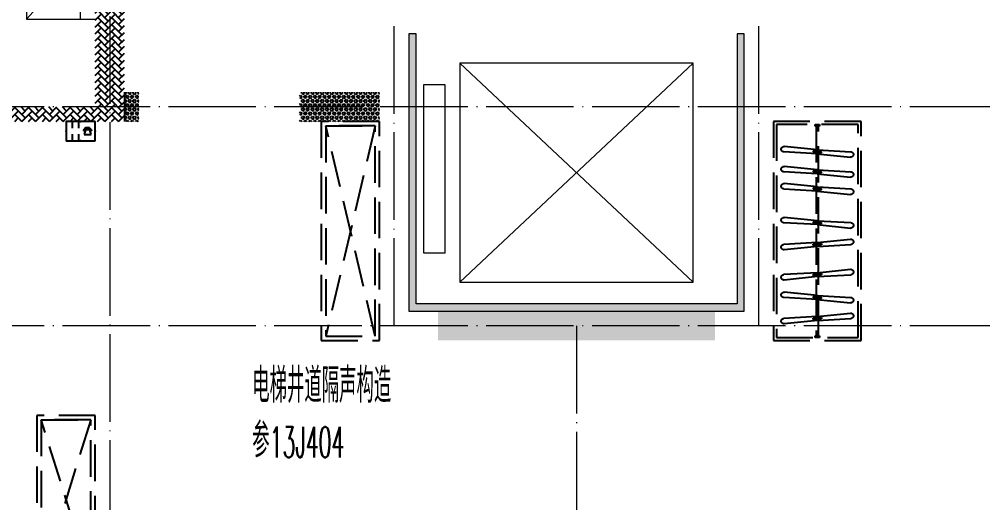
# Model space of a CAD drawing. Extents: x -518115 to 389031, y -231062 to 1628073.
# Drawn here: x 46996 to 53601, y 290204 to 293515 of the extents above; entities that cross this region are included whole.
import ezdxf
from ezdxf.enums import TextEntityAlignment as Align

# ---------------------------------------------------------------- set-up
doc = ezdxf.new("R2010")
doc.units = 0
doc.header["$LTSCALE"] = 1000
doc.header["$MEASUREMENT"] = 0
doc.linetypes.add('A户型$0$DASH', pattern=[0.35, 0.25, -0.1])
doc.linetypes.add('DOTE', pattern=[2.42, 2, -0.2, 0.02, -0.2])
for name, color, linetype, lineweight in [('3.5方案汇报，与郭总、侯月琴确定户型_t8$0$STAIR', 2, 'Continuous', 18), ('DOTE', 19, 'DOTE', 9), ('LVTRY', 1, 'Continuous', 13), ('PUB_HATCH', 8, 'Continuous', 9), ('WINDOW', 144, 'Continuous', 15), ('填充', 251, 'Continuous', 5), ('平面-空调预留孔', 173, 'Continuous', 15)]:
    doc.layers.add(name, color=color, linetype=linetype, lineweight=lineweight)
for name, color, linetype in [('5fur', 250, 'Continuous'), ('EQUIP-安防', 3, 'Continuous'), ('PUB_TEXT', 4, 'Continuous'), ('保温', 6, 'Continuous'), ('建筑-排气道', 9, 'Continuous')]:
    doc.layers.add(name, color=color, linetype=linetype)
doc.styles.add('_TCH_DIM', font='SIMPLEX.shx', dxfattribs={"width": 0.7, "bigfont": 'GBCBIG.shx'})
doc.styles.add('_TEL_DIM', font='SIMPLEX', dxfattribs={"width": 0.8, "height": 3.5, "bigfont": 'HZTXT'})
doc.styles.add('DIM_FONT', font='SIMPLEX.shx', dxfattribs={"width": 0.56})
pattern_1 = [(90, (0, 0), (-16.49778, 1e-15), [9.525, -19.05]), (210, (0, 0), (8.24889, -14.2874966), [9.525, -19.05]), (150, (6e-16, 9.525), (-8.24889, -14.2874966), [9.525, -19.05])]
pattern_2 = [(45, (0, 0), (0, 47.4157523), [100.584, -33.528]), (135, (23.708, 23.708), (3e-15, 47.4157523), [100.584, -33.528])]

# ---------------------------------------------------------------- blocks, each defined once
blk = doc.blocks.new('GDGDGDSDA')
at = {"layer": 'DOTE', "linetype": 'DOTE', "ltscale": 0.3}
for p, q in [((453635, 370658.3), (453634.8, 359558.3)), ((455584.8, 366358.3), (455584.8, 368458.3)), ((458084.8, 366358.3), (458084.8, 368458.3)), ((471334.8, 367858.3), (417334.8, 367858.3)), ((471334.8, 366358.3), (417334.8, 366358.3)), ((456834.8, 366358.3), (456834.8, 359558.3))]:
    blk.add_line(p, q, dxfattribs=at)
blk = doc.blocks.new('dfgdfgsf')
at = {"layer": '5fur', "linetype": 'A户型$0$DASH'}
for p, q in [((2086656.6, -1251032.2), (2086626.6, -1251032.2)), ((2086626.6, -1251032.2), (2086626.6, -1251044.2)), ((2086626.6, -1251044.2), (2086656.6, -1251044.2)), ((2086649.1, -1251044.2), (2086649.1, -1252480.2)), ((2086656.6, -1251044.2), (2086656.6, -1251032.2)), ((2086640, -1251207.2), (2086868, -1251183.4)), ((2086640, -1251207.2), (2086411.1, -1251219.5)), ((2086642.1, -1251233.2), (2086414, -1251257)), ((2086642.1, -1251233.2), (2086871, -1251221)), ((2086640, -1251343.9), (2086867.6, -1251320.2)), ((2086640, -1251343.9), (2086411.1, -1251356.2)), ((2086642.1, -1251369.9), (2086414, -1251393.8)), ((2086642.1, -1251369.9), (2086871, -1251357.7)), ((2086640, -1251460.9), (2086411.1, -1251473.2)), ((2086640, -1251460.9), (2086868, -1251437.1)), ((2086642.1, -1251488.9), (2086414, -1251512.8)), ((2086642.3, -1251488.9), (2086871, -1251474.7)), ((2086640, -1251692.8), (2086411.1, -1251705.1)), ((2086642, -1251718.8), (2086413.9, -1251742.7)), ((2086640, -1251692.8), (2086868, -1251669)), ((2086642.1, -1251718.8), (2086871, -1251706.6)), ((2086640, -1251867.5), (2086411.1, -1251855.3)), ((2086642.1, -1251841.5), (2086414, -1251817.7)), ((2086642.1, -1251841.5), (2086871, -1251853.8)), ((2086640, -1251867.5), (2086868, -1251891.4)), ((2086642.1, -1252048.4), (2086414, -1252024.5)), ((2086642.1, -1252048.4), (2086871, -1252060.6)), ((2086640, -1252074.4), (2086411.1, -1252062.1)), ((2086640, -1252074.4), (2086868, -1252098.2)), ((2086640, -1252204.9), (2086868, -1252181.1)), ((2086640, -1252204.9), (2086411.1, -1252217.2)), ((2086642.1, -1252230.9), (2086414, -1252254.8)), ((2086642.1, -1252230.9), (2086871, -1252218.7)), ((2086640, -1252374.4), (2086411.1, -1252362.1)), ((2086642.1, -1252348.4), (2086414, -1252324.5)), ((2086640, -1252374.4), (2086868, -1252398.2)), ((2086642.1, -1252348.4), (2086871, -1252360.6)), ((2086656.6, -1252480.2), (2086626.6, -1252480.2)), ((2086626.6, -1252480.2), (2086626.6, -1252492.2)), ((2086626.6, -1252492.2), (2086656.6, -1252492.2)), ((2086656.6, -1252492.2), (2086656.6, -1252480.2))]:
    blk.add_line(p, q, dxfattribs=at)
for points in [[(2086941.6, -1252512.2), (2086341.6, -1252512.2), (2086341.6, -1251012.2), (2086941.6, -1251012.2)], [(2086921.6, -1252492.2), (2086361.6, -1252492.2), (2086361.6, -1251032.2), (2086921.6, -1251032.2)], [(2089641.6, -1252512.2), (2089641.6, -1251012.2), (2090041.6, -1251012.2), (2090041.6, -1252512.2)], [(2089671.6, -1252482.2), (2089671.6, -1251042.2), (2090011.6, -1251042.2), (2090011.6, -1252482.2)], [(2086670, -1251222.3), (2086612.1, -1251226.9), (2086611.4, -1251218.2), (2086669.3, -1251213.6)], [(2086670, -1251359), (2086612.1, -1251363.6), (2086611.4, -1251354.9), (2086669.3, -1251350.4)], [(2086670, -1251476), (2086612.1, -1251480.6), (2086611.4, -1251471.9), (2086669.3, -1251467.4)], [(2086670, -1251707.9), (2086612.1, -1251712.5), (2086611.4, -1251703.8), (2086669.3, -1251699.2)], [(2086670, -1251852.5), (2086612.1, -1251847.9), (2086611.4, -1251856.6), (2086669.3, -1251861.1)], [(2086670, -1252059.3), (2086612.1, -1252054.7), (2086611.4, -1252063.4), (2086669.3, -1252068)], [(2086670, -1252220), (2086612.1, -1252224.6), (2086611.4, -1252215.9), (2086669.3, -1252211.4)], [(2086670, -1252359.3), (2086612.1, -1252354.7), (2086611.4, -1252363.4), (2086669.3, -1252368)], [(2091591.5, -1254175), (2091591.5, -1253025), (2091991.5, -1253025), (2091991.5, -1254175)], [(2091621.5, -1254145), (2091621.5, -1253055), (2091961.5, -1253055), (2091961.5, -1254145)]]:
    blk.add_lwpolyline(points, close=True, dxfattribs=at)
for points in [[(2086634.1, -1252480.2), (2086634.1, -1251044.2)], [(2089671.6, -1252482.2), (2090011.6, -1251042.2), (2089671.6, -1251042.2), (2090011.6, -1252482.2)], [(2091621.5, -1254145), (2091961.5, -1253055), (2091621.5, -1253055), (2091961.5, -1254145)]]:
    blk.add_lwpolyline(points, dxfattribs=at)
for centre, radius, start, end in [((2086869.5, -1251202.2), 18.8, 274.51246, 94.51246), ((2086412.5, -1251238.2), 18.8, 94.51246, 274.51246), ((2086869.5, -1251338.9), 18.8, 274.51246, 94.51246), ((2086412.5, -1251375), 18.8, 94.51246, 274.51246), ((2086869.5, -1251455.9), 18.8, 274.51246, 94.51246), ((2086413.5, -1251492.9), 19.9, 97.25134, 271.62727), ((2086412.4, -1251723.9), 18.8, 94.51246, 274.51246), ((2086869.5, -1251687.8), 18.8, 274.51246, 94.51246), ((2086412.5, -1251836.5), 18.8, 85.48754, 265.48754), ((2086869.5, -1251872.6), 18.8, 265.48754, 85.48754), ((2086412.5, -1252043.3), 18.8, 85.48754, 265.48754), ((2086869.5, -1252079.4), 18.8, 265.48754, 85.48754), ((2086869.5, -1252199.9), 18.8, 274.51246, 94.51246), ((2086412.5, -1252236), 18.8, 94.51246, 274.51246), ((2086412.5, -1252343.3), 18.8, 85.48754, 265.48754), ((2086869.5, -1252379.4), 18.8, 265.48754, 85.48754)]:
    blk.add_arc(centre, radius, start, end, dxfattribs=at)
blk = doc.blocks.new('A-Kitchen-7')
at = {"layer": 'LVTRY'}
for p, q in [((-518.7, 779.7), (-7.2, 834.3)), ((-7.2, 834.3), (-3.6, 810.6)), ((-515, 756), (-518.7, 779.7)), ((-3.6, 810.6), (-515, 756)), ((515, 756), (-515, 756)), ((-515, 756), (-515, 40)), ((-485.6, 760.5), (-484.9, 756)), ((-29.1, 767), (-112.1, 756)), ((-29.1, 767), (-35.2, 806.4)), ((515, 780), (0, 780)), ((0, 756), (0, 780)), ((515, 756), (515, 780)), ((515, 40), (515, 756)), ((-515, 40), (515, 40))]:
    blk.add_line(p, q, dxfattribs=at)
blk.add_lwpolyline([(-468.9, 40), (-468.9, 0), (468.9, 0), (468.9, 40)], close=True, dxfattribs=at)
blk = doc.blocks.new('rtyg7uyhg')
at = {"layer": 'LVTRY'}
for p, q in [((193590.3, 45458.1), (193590.3, 45069.5)), ((194234.6, 45488.8), (193621, 45488.8)), ((194265.3, 45069.5), (194265.3, 45458.1)), ((193682.3, 45407), (193887.8, 45407)), ((193896.4, 45429.9), (193857.6, 45326.3)), ((193875.3, 45316), (193945.6, 45401.5)), ((193925.8, 45440.4), (193940.1, 45432.2)), ((194111.9, 45407), (194173.3, 45407)), ((193621, 45130.8), (193621, 45345.6)), ((193857.6, 45326.3), (193875.3, 45316)), ((194009.6, 45345.6), (194009.6, 45130.8)), ((194050.5, 45130.8), (194050.5, 45345.6)), ((194234.6, 45345.6), (194234.6, 45130.8)), ((193948.3, 45069.5), (193682.3, 45069.5)), ((194173.3, 45069.5), (194111.9, 45069.5)), ((193621, 45038.8), (194234.6, 45038.8))]:
    blk.add_line(p, q, dxfattribs=at)
for centre, radius in [((193866.4, 45437.7), 20.5), ((193989.2, 45437.7), 20.5), ((194071, 45437.7), 20.5), ((193815.3, 45238.2), 25.6), ((194137.5, 45238.2), 25.6)]:
    blk.add_circle(centre, radius, dxfattribs=at)
for centre, radius, start, end in [((193621, 45458.1), 30.7, 89.99999, 179.99999), ((193915.6, 45422.7), 20.5, 59.99999, 159.46231), ((194234.6, 45458.1), 30.7, 359.99999, 89.99999), ((193682.3, 45345.6), 61.4, 89.99999, 179.99999), ((193929.8, 45414.5), 20.5, 320.53767, 59.99999), ((193948.3, 45345.6), 61.4, 359.99999, 89.99999), ((194111.9, 45345.6), 61.4, 89.99999, 179.99999), ((194173.3, 45345.6), 61.4, 359.99999, 89.99999), ((193682.3, 45130.8), 61.4, 179.99999, 269.99999), ((193948.3, 45130.8), 61.4, 269.99999, 359.99999), ((194111.9, 45130.8), 61.4, 179.99999, 269.99999), ((194173.3, 45130.8), 61.4, 269.99999, 359.99999), ((193621, 45069.5), 30.7, 179.99999, 269.99999), ((194234.6, 45069.5), 30.7, 269.99999, 359.99999)]:
    blk.add_arc(centre, radius, start, end, dxfattribs=at)
at = {"layer": 'LVTRY', "style": 'DIM_FONT', "width": 0.8, "flags": 9}
for tag in ['YSIZE', 'XSIZE']:
    blk.add_attdef(tag, (193927.8, 45487.8), '', height=0.5, rotation=89.99999, dxfattribs=at)
blk = doc.blocks.new('FRSDFDGDGDRGDR')
at = {"layer": '平面-空调预留孔'}
for p, q in [((699612.3, 775044), (699612.3, 775441.2)), ((699618.9, 775447.8), (699746.3, 775447.8)), ((699746.3, 775447.8), (699746.3, 775355.4)), ((699719.9, 775342.2), (699719.9, 775143)), ((699726.5, 775348.8), (699739.7, 775348.8)), ((699726.5, 775136.4), (699739.7, 775136.4)), ((699746.3, 775129.8), (699746.3, 775037.4)), ((699746.3, 775037.4), (699618.9, 775037.4))]:
    blk.add_line(p, q, dxfattribs=at)
blk.add_lwpolyline([(699766.1, 775166.7), (699792.5, 775153.5), (699792.5, 775057.2), (699766.1, 775044), (699766.1, 775017.6), (699618.9, 775017.6, -0.414214), (699592.5, 775044), (699592.5, 775441.2, -0.414214), (699618.9, 775467.6), (699766.1, 775467.6), (699766.1, 775441.2), (699792.5, 775428), (699792.5, 775331.6), (699766.1, 775318.4)], format="xyb", close=True, dxfattribs=at)
for centre, radius in [((699739.7, 775331.6), 10.6), ((699739.7, 775243.2), 15.8), ((699739.7, 775153.5), 10.6)]:
    blk.add_circle(centre, radius, dxfattribs=at)
for centre, start, end in [((699618.9, 775441.2), 90, 180), ((699726.5, 775342.2), 90, 180), ((699739.7, 775355.4), 270, 360), ((699726.5, 775143), 180, 270), ((699739.7, 775129.8), 0, 90), ((699618.9, 775044), 180, 270)]:
    blk.add_arc(centre, 6.6, start, end, dxfattribs=at)
blk = doc.blocks.new('*U88')
h = blk.add_hatch(color=5)
h.set_gradient(color1=(0, 0, 255), rotation=180, tint=1)
h.paths.add_polyline_path([(0, 0), (-6.35, -6.35), (-6.35, -2.159), (-15, -2.159), (-15, 2.159), (-6.35, 2.159), (-6.35, 6.35)])
at = {"color": 0, "linetype": 'Continuous'}
blk.add_lwpolyline([(0, 0), (-6.35, -6.35), (-6.35, -2.159), (-15, -2.159), (-15, 2.159), (-6.35, 2.159), (-6.35, 6.35)], close=True, dxfattribs=at)
blk = doc.blocks.new('A$C3E873908')
at = {"layer": 'PUB_HATCH'}
blk.add_hatch(color=256, dxfattribs=at).paths.add_polyline_path([(-335, -15), (-335, -285), (-230, -285), (-230, -270), (-300, -270), (-320, -250), (-320, -50), (-300, -30), (-50, -30), (-30, -50), (-30, -250), (-50, -270), (-120, -270), (-120, -285), (-15, -285), (-15, -15)])
at = {"layer": 'LVTRY', "color": 1}
for p, q in [((-230, -270), (-230, -285)), ((-120, -270), (-120, -285))]:
    blk.add_line(p, q, dxfattribs=at)
for points in [[(0, 0), (-350, 0), (-350, -300), (0, -300)], [(-15, -15), (-335, -15), (-335, -285), (-15, -285)], [(-300, -270), (-50, -270), (-30, -250), (-30, -50), (-50, -30), (-300, -30), (-320, -50), (-320, -250), (-300, -270)]]:
    blk.add_lwpolyline(points, close=True, dxfattribs=at)
at = {"layer": '建筑-排气道', "xscale": 5, "yscale": 5, "zscale": 5, "rotation": 90.00000000000001}
blk.add_blockref('*U88', (-165.1, -332.3), dxfattribs=at)
blk = doc.blocks.new('VXCVXVXVDXVDX')
at = {"layer": 'LVTRY', "color": 251}
for p, q in [((436416.6, 294415.4), (436886.8, 294415.4)), ((436516.6, 293515.4), (436516.6, 294415.4)), ((436670.8, 294172.4), (436886.8, 294415.4)), ((436886.8, 294415.4), (436886.8, 293515.4)), ((436416.6, 294172.4), (436670.8, 294172.4)), ((436670.8, 294172.4), (436670.8, 293757.3)), ((436670.8, 293757.3), (436416.6, 293757.3)), ((436886.8, 293515.4), (436670.8, 293757.3)), ((436886.8, 293515.4), (436416.6, 293515.4))]:
    blk.add_line(p, q, dxfattribs=at)
at = {"layer": 'LVTRY'}
for p, q in [((436826.6, 294335.4), (436426.6, 294335.4)), ((436516.6, 294325.4), (436516.6, 293605.4)), ((436836.6, 293605.4), (436836.6, 294325.4)), ((436461.6, 294295.4), (436746.6, 294295.4)), ((436461.6, 294290.4), (436746.6, 294290.4)), ((436551.6, 294075.4), (436551.6, 294285.4)), ((436556.6, 294075.4), (436556.6, 294285.4)), ((436701.8, 294225.4), (436701.8, 294315.4)), ((436701.8, 294315.4), (436706.3, 294315.4)), ((436706.3, 294315.4), (436706.3, 294225.4)), ((436751.6, 294285.4), (436751.6, 294075.4)), ((436756.6, 294285.4), (436756.6, 294075.4)), ((436706.3, 294225.4), (436701.8, 294225.4)), ((436516.6, 293757.3), (436516.6, 294172.4)), ((436531.6, 294182.6), (436659.1, 294182.6)), ((436531.6, 294178.1), (436531.6, 294182.6)), ((436659.1, 294178.1), (436531.6, 294178.1)), ((436776.6, 294182.6), (436649.1, 294182.6)), ((436649.1, 294182.6), (436649.1, 294178.1)), ((436649.1, 294178.1), (436776.6, 294178.1)), ((436659.1, 294182.6), (436659.1, 294178.1)), ((436706.3, 294135.4), (436701.8, 294135.4)), ((436701.8, 294135.4), (436701.8, 294045.4)), ((436706.3, 294045.4), (436706.3, 294135.4)), ((436776.6, 294178.1), (436776.6, 294182.6)), ((436746.6, 294070.4), (436461.6, 294070.4)), ((436746.6, 294065.4), (436461.6, 294065.4)), ((436701.8, 294045.4), (436706.3, 294045.4)), ((436816, 294015.4), (436777.2, 294015.4)), ((436796.6, 293996), (436796.6, 294034.8)), ((436796.6, 293896), (436796.6, 293934.8)), ((436746.6, 293865.4), (436461.6, 293865.4)), ((436746.6, 293860.4), (436461.6, 293860.4)), ((436701.8, 293795.4), (436701.8, 293885.4)), ((436701.8, 293885.4), (436706.3, 293885.4)), ((436706.3, 293885.4), (436706.3, 293795.4)), ((436816, 293915.4), (436777.2, 293915.4)), ((436551.6, 293855.4), (436551.6, 293645.4)), ((436556.6, 293855.4), (436556.6, 293645.4)), ((436706.3, 293795.4), (436701.8, 293795.4)), ((436751.6, 293645.4), (436751.6, 293855.4)), ((436756.6, 293645.4), (436756.6, 293855.4)), ((436659.1, 293752.6), (436531.6, 293752.6)), ((436531.6, 293752.6), (436531.6, 293748.1)), ((436531.6, 293748.1), (436659.1, 293748.1)), ((436649.1, 293748.1), (436649.1, 293752.6)), ((436649.1, 293752.6), (436776.6, 293752.6)), ((436776.6, 293748.1), (436649.1, 293748.1)), ((436659.1, 293748.1), (436659.1, 293752.6)), ((436776.6, 293752.6), (436776.6, 293748.1)), ((436706.3, 293705.4), (436701.8, 293705.4)), ((436701.8, 293705.4), (436701.8, 293615.4)), ((436706.3, 293615.4), (436706.3, 293705.4)), ((436461.6, 293640.4), (436746.6, 293640.4)), ((436461.6, 293635.4), (436746.6, 293635.4)), ((436701.8, 293615.4), (436706.3, 293615.4)), ((436426.6, 293595.4), (436826.6, 293595.4))]:
    blk.add_line(p, q, dxfattribs=at)
blk.add_lwpolyline([(437016.6, 292915.4), (437016.6, 295015.4), (438516.6, 295015.4), (438516.6, 293789.4)], dxfattribs=at)
for centre, radius in [((436604.1, 294180.4), 29.7), ((436604.1, 294180.4), 11.7), ((436796.6, 294015.4), 17), ((436796.6, 293915.4), 17), ((436604.1, 293750.4), 29.7), ((436604.1, 293750.4), 11.7)]:
    blk.add_circle(centre, radius, dxfattribs=at)
for centre, radius, start, end in [((436526.6, 294325.4), 10, 90, 180), ((436826.6, 294325.4), 10, 0, 90), ((436561.6, 294285.4), 10, 90, 180), ((436561.6, 294285.4), 5, 90, 180), ((436746.6, 294285.4), 10, 0, 90), ((436746.6, 294285.4), 5, 0, 90), ((436604.1, 294180.4), 56.7, 2.27424, 87.72576), ((436604.1, 294180.4), 52.2, 2.47041, 87.52959), ((436704.1, 294180.4), 56.7, 92.27424, 177.72576), ((436704.1, 294180.4), 52.2, 92.47041, 177.52959), ((436604.1, 294180.4), 56.7, 272.27424, 357.72576), ((436604.1, 294180.4), 52.2, 272.47041, 357.52959), ((436704.1, 294180.4), 56.7, 182.27424, 267.72576), ((436704.1, 294180.4), 52.2, 182.47041, 267.52959), ((436561.6, 294075.4), 10, 180, 270), ((436561.6, 294075.4), 5, 180, 270), ((436746.6, 294075.4), 5, 270, 0), ((436746.6, 294075.4), 10, 270, 0), ((436561.6, 293855.4), 10, 90, 180), ((436561.6, 293855.4), 5, 90, 180), ((436746.6, 293855.4), 10, 0, 90), ((436746.6, 293855.4), 5, 0, 90), ((436604.1, 293750.4), 56.7, 2.27424, 87.72576), ((436604.1, 293750.4), 52.2, 2.47041, 87.52959), ((436704.1, 293750.4), 56.7, 92.27424, 177.72576), ((436704.1, 293750.4), 52.2, 92.47041, 177.52959), ((436604.1, 293750.4), 56.7, 272.27424, 357.72576), ((436604.1, 293750.4), 52.2, 272.47041, 357.52959), ((436704.1, 293750.4), 56.7, 182.27424, 267.72576), ((436704.1, 293750.4), 52.2, 182.47041, 267.52959), ((436526.6, 293605.4), 10, 180, 270), ((436561.6, 293645.4), 10, 180, 270), ((436561.6, 293645.4), 5, 180, 270), ((436746.6, 293645.4), 5, 270, 0), ((436746.6, 293645.4), 10, 270, 0), ((436826.6, 293605.4), 10, 270, 0)]:
    blk.add_arc(centre, radius, start, end, dxfattribs=at)
at = {"xscale": -1}
for name, p in [('A$C3E873908', (436416.6, 295615.4)), ('rtyg7uyhg', (632006.9, 250026.6))]:
    blk.add_blockref(name, p, dxfattribs=at)
at = {"rotation": 90}
blk.add_blockref('FRSDFDGDGDRGDR', (1212534.1, -404177.2), dxfattribs=at)
at = {"layer": 'LVTRY', "color": 1, "extrusion": (0, 0, -1), "xscale": -0.7999999999883585, "yscale": 0.7999999999883585, "zscale": -0.7999999999883585, "rotation": 270}
blk.add_blockref('A-Kitchen-7', (-439116.6, 293377.4), dxfattribs=at)
blk = doc.blocks.new('VXVXVXDVXDVXVDX')
at = {"layer": '保温', "linetype": 'ByBlock', "ltscale": 10}
h = blk.add_hatch(dxfattribs=at)
h.set_pattern_fill('AR-HBONE', color=251, scale=55)
h.set_pattern_definition(pattern_2)
h.paths.add_polyline_path([(436416.6, 294715.4), (436216.6, 294715.4), (436216.6, 292815.4), (436416.6, 292815.2)])
at = {"layer": '保温', "linetype": 'Continuous', "ltscale": 10}
h = blk.add_hatch(dxfattribs=at)
h.set_pattern_fill('HEX', color=251, scale=10, angle=90, style=0)
h.set_pattern_definition(pattern_1)
h.paths.add_polyline_path([(435016.6, 292815.4), (435016.6, 293015.4), (434466.6, 293015.4), (434466.6, 292815.4)])
h = blk.add_hatch(dxfattribs=at)
h.set_pattern_fill('HEX', color=251, scale=10, angle=90, style=0)
h.set_pattern_definition(pattern_1)
h.paths.add_polyline_path([(436216.6, 292815.4), (436216.6, 293015.4), (436116.6, 293015.4), (436116.6, 292815.4)])
at = {"layer": '保温', "linetype": 'ByBlock', "ltscale": 10}
h = blk.add_hatch(dxfattribs=at)
h.set_pattern_fill('AR-HBONE', color=251, scale=55)
h.set_pattern_definition(pattern_2)
h.paths.add_polyline_path([(437016.6, 292815.4), (437016.6, 292915.4), (436416.6, 292915.4), (436416.6, 292815.4)])
at = {"layer": '保温', "linetype": 'Continuous', "ltscale": 10}
h = blk.add_hatch(dxfattribs=at)
h.set_pattern_fill('HEX', color=251, scale=10, angle=90, style=0)
h.set_pattern_definition(pattern_1)
h.paths.add_polyline_path([(434066.6, 291315.4), (434066.6, 291515.4), (432166.6, 291515.4), (432166.6, 291315.4)])
at = {"layer": '保温', "color": 251, "linetype": 'ByBlock', "ltscale": 10}
blk.add_line((436216.6, 293015.4), (436216.6, 292815.4), dxfattribs=at)
blk = doc.blocks.new('$equip$00002628')
at = {"linetype": 'Continuous'}
for p, q in [((-0.625, 0.415), (0.625, 0.415)), ((-0.625, -0.415), (-0.625, 0.415)), ((0.071, 0.129), (0.071, 0.415)), ((0.35, 0.129), (0.35, 0.415)), ((0.625, 0.415), (0.625, -0.415)), ((-0.472, 0.01), (-0.409, 0.01)), ((-0.446, -0.138), (-0.395, 0.058)), ((-0.395, 0.058), (-0.395, 0.058)), ((-0.395, 0.058), (-0.206, 0.058)), ((-0.206, 0.058), (-0.155, -0.138)), ((-0.191, 0.01), (-0.129, 0.01)), ((-0.155, -0.138), (-0.446, -0.138)), ((0.071, -0.415), (0.071, -0.129)), ((0.35, -0.415), (0.35, -0.129)), ((0.625, -0.415), (-0.625, -0.415))]:
    blk.add_line(p, q, dxfattribs=at)
at = {"const_width": 0.05}
blk.add_lwpolyline([(-0.625, 0.415), (0.625, 0.415), (0.625, -0.415), (-0.625, -0.415), (-0.625, 0.415), (0.625, 0.415)], dxfattribs=at)
at = {"linetype": 'Continuous'}
blk.add_arc((-0.3, -0.011), 0.173, 6.9897, 173.0103, dxfattribs=at)
for p in [(0, 0.415), (-0.625, 0), (0.625, 0), (0, -0.415)]:
    blk.add_point(p)
at = {"color": 7, "style": '_TEL_DIM', "flags": 1}
blk.add_attdef('A', text='', height=0.000025, dxfattribs=at).set_placement((0, 0), align=Align.MIDDLE_CENTER)
blk = doc.blocks.new('GDFGDDADWADAW')
at = {"layer": 'EQUIP-安防', "xscale": -160, "yscale": 160, "zscale": 160}
blk.add_blockref('$equip$00002628', (454716.6, 292749), dxfattribs=at)

msp = doc.modelspace()

# ---------------------------------------------------------------- hatches: boundary and pattern name
at = {"layer": '填充'}
h = msp.add_hatch(dxfattribs=at)
h.set_pattern_fill('隔热材料02', color=256, scale=100, style=0)
h.set_pattern_definition([(0, (-1148391.82, -317223.27), (0, 50), []), (0, (-1148391.82, -317206.6), (0, 50), []), (270, (-1148348.077, -317197.97), (50, -9e-15), [5.01775, -44.98225]), (270, (-1148385.536, -317197.97), (50, -9e-15), [5.01775, -44.98225]), (90, (-1148360.024, -317231.9), (-50, 3e-15), [5.01775, -44.98225]), (90, (-1148373.59, -317231.9), (-50, 3e-15), [5.01775, -44.98225]), (180, (-1148341.794, -317239.934), (-6e-15, -50), [50.02425, 0.02425]), (135, (-1148355.75, -317237.426), (3e-15, 49.99987405), [4.268, -66.44275]), (116.56505, (-1148308.77, -317234.408), (0.00011283, 49.99993342), [2.805, -108.9985]), (116.56505, (-1148358.77, -317234.408), (0.00011283, 49.99993342), [2.805, -108.9985]), (153.43495, (-1148300.734, -317239.934), (-0.0001128, 49.9999334), [5.61, -106.1935]), (153.43495, (-1148350.734, -317239.934), (-0.0001128, 49.9999334), [5.61, -106.1935]), (63.43495, (-1148310.024, -317226.881), (-0.00011283, 49.99993342), [26.714, -85.0895]), (63.43495, (-1148360.024, -317226.881), (-0.00011283, 49.99993342), [26.714, -85.0895]), (116.56505, (-1148298.077, -317197.97), (0.00011283, 49.99993342), [2.805, -108.9985]), (116.56505, (-1148348.077, -317197.97), (0.00011283, 49.99993342), [2.805, -108.9985]), (135, (-1148349.33, -317195.46), (3e-15, 49.99987405), [4.268, -66.44275]), (153.43495, (-1148302.35, -317192.443), (-0.0001128, 49.9999334), [5.61, -106.1935]), (153.43495, (-1148352.35, -317192.443), (-0.0001128, 49.9999334), [5.61, -106.1935]), (45, (-1148384.28, -317195.46), (0, 49.99987405), [4.268, -66.44275]), (63.43495, (-1148335.536, -317197.97), (-0.00011283, 49.99993342), [2.805, -108.9985]), (63.43495, (-1148385.536, -317197.97), (-0.00011283, 49.99993342), [2.805, -108.9985]), (26.56505, (-1148331.264, -317192.443), (0.0001128, 49.9999334), [5.61, -106.1935]), (26.56505, (-1148381.264, -317192.443), (0.0001128, 49.9999334), [5.61, -106.1935]), (116.56505, (-1148323.59, -317226.881), (0.00011283, 49.99993342), [26.714, -85.0895]), (116.56505, (-1148373.59, -317226.881), (0.00011283, 49.99993342), [26.714, -85.0895]), (45, (-1148377.86, -317237.426), (0, 49.99987405), [4.268, -66.44275]), (63.43495, (-1148324.843, -317234.408), (-0.00011283, 49.99993342), [2.805, -108.9985]), (63.43495, (-1148374.843, -317234.408), (-0.00011283, 49.99993342), [2.805, -108.9985]), (26.56505, (-1148332.88, -317239.934), (0.0001128, 49.9999334), [5.61, -106.1935]), (26.56505, (-1148382.88, -317239.934), (0.0001128, 49.9999334), [5.61, -106.1935])])
h.paths.add_polyline_path([(49716.6, 293415.4), (49666.6, 293415.4), (49666.6, 291515.4), (51966.6, 291515.4), (51966.6, 293415.4), (51916.6, 293415.4), (51916.6, 291565.4), (49716.6, 291565.4)])

# ---------------------------------------------------------------- linework, layer by layer
at = {"layer": '3.5方案汇报，与郭总、侯月琴确定户型_t8$0$STAIR'}
for p, q in [((50016.6, 293215.4), (51616.6, 291715.4)), ((51616.6, 293215.4), (50016.6, 291715.4))]:
    msp.add_line(p, q, dxfattribs=at)
for points in [[(51616.6, 291715.4), (51616.6, 293215.4), (50016.6, 293215.4), (50016.6, 291715.4)], [(49916.6, 291915.4), (49916.6, 293065.4), (49766.6, 293065.4), (49766.6, 291915.4)]]:
    msp.add_lwpolyline(points, close=True, dxfattribs=at)
at = {"layer": '填充'}
msp.add_lwpolyline([(49716.6, 293415.4), (49666.6, 293415.4), (49666.6, 291515.4), (51966.6, 291515.4), (51966.6, 293415.4), (51916.6, 293415.4), (51916.6, 291565.4), (49716.6, 291565.4)], close=True, dxfattribs=at)

# ---------------------------------------------------------------- block references
for name, p in [('GDGDGDSDA', (-406018.2, -74943)), ('GDFGDDADWADAW', (-407300, 0))]:
    msp.add_blockref(name, p)
at = {"xscale": -1}
for name in ['VXVXVXDVXDVXVDX', 'VXCVXVXVDXVDX']:
    msp.add_blockref(name, (483933.2, 0), dxfattribs=at)
at = {"layer": 'WINDOW', "xscale": -1}
msp.add_blockref('dfgdfgsf', (2139108.2, 1543827.6), dxfattribs=at)

# ---------------------------------------------------------------- texts
at = {"layer": 'PUB_TEXT', "color": 3, "style": '_TCH_DIM'}
for s, height, width, p in [('电梯井道隔声构造', 236.31, 0.7, (48593.2, 290889.6)), ('参', 236.3, 0.7, (48593.2, 290514.9)), ('13J404', 208.25, 0.494118, (48713.6, 290514.9))]:
    msp.add_text(s, height=height, dxfattribs=dict(at, width=width)).set_placement(p)

doc.saveas('drawing.dxf')
